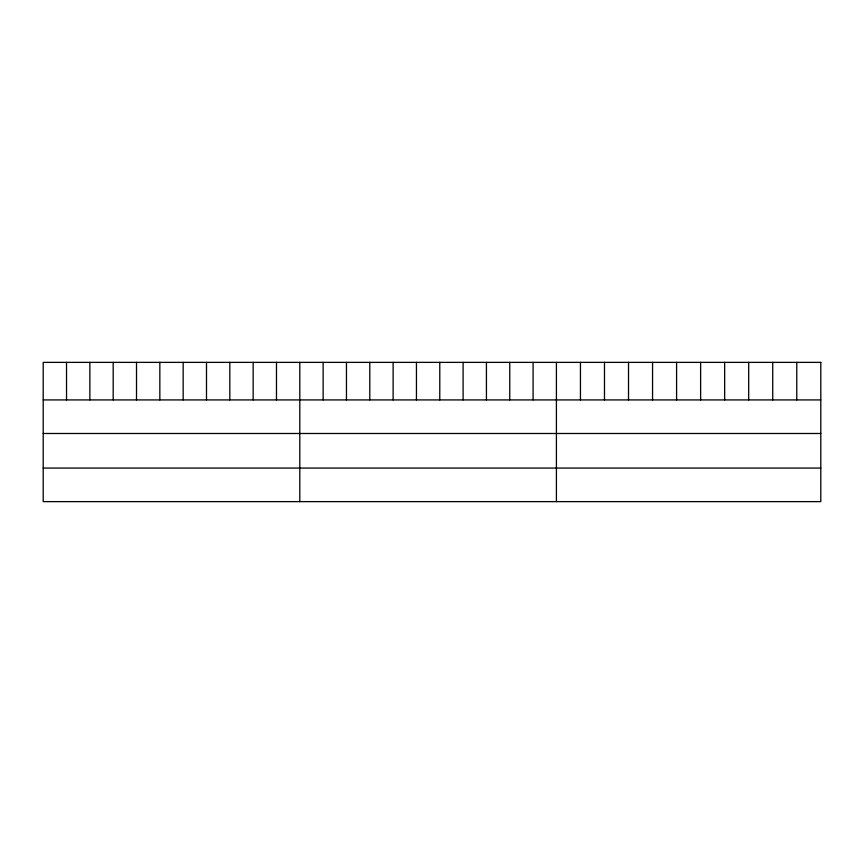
<?xml version="1.0" encoding="UTF-8"?>
<svg xmlns="http://www.w3.org/2000/svg" width="864" height="864" viewBox="0 0 864 864"><rect width="100%" height="100%" fill="white"/><g stroke="black" fill="none" stroke-linecap="round" stroke-linejoin="round"><path stroke-width="1.3" d="M43.2 399.924L820.8 399.924M43.2 433.49L820.8 433.49M43.2 468.072L820.8 468.072M796.77 362.372L796.77 399.924M772.729 362.372L772.729 399.924M748.699 362.372L748.699 399.924M724.658 362.372L724.658 399.924M700.628 362.372L700.628 399.924M676.588 362.372L676.588 399.924M652.558 362.372L652.558 399.924M628.517 362.372L628.517 399.924M604.487 362.372L604.487 399.924M580.446 362.372L580.446 399.924M556.416 362.372L556.416 501.628M533.088 362.372L533.088 399.924M509.76 362.372L509.76 399.924M486.432 362.372L486.432 399.924M463.104 362.372L463.104 399.924M439.776 362.372L439.776 399.924M416.448 362.372L416.448 399.924M393.12 362.372L393.12 399.924M369.792 362.372L369.792 399.924M346.464 362.372L346.464 399.924M323.136 362.372L323.136 399.924M299.808 362.372L299.808 501.628M276.48 362.372L276.48 399.924M253.152 362.372L253.152 399.924M229.824 362.372L229.824 399.924M206.496 362.372L206.496 399.924M183.168 362.372L183.168 399.924M159.84 362.372L159.84 399.924M136.512 362.372L136.512 399.924M113.184 362.372L113.184 399.924M89.856 362.372L89.856 399.924M66.528 362.372L66.528 399.924M820.8 362.372L43.2 362.372L43.2 501.628L820.8 501.628L820.8 362.372"/></g></svg>
